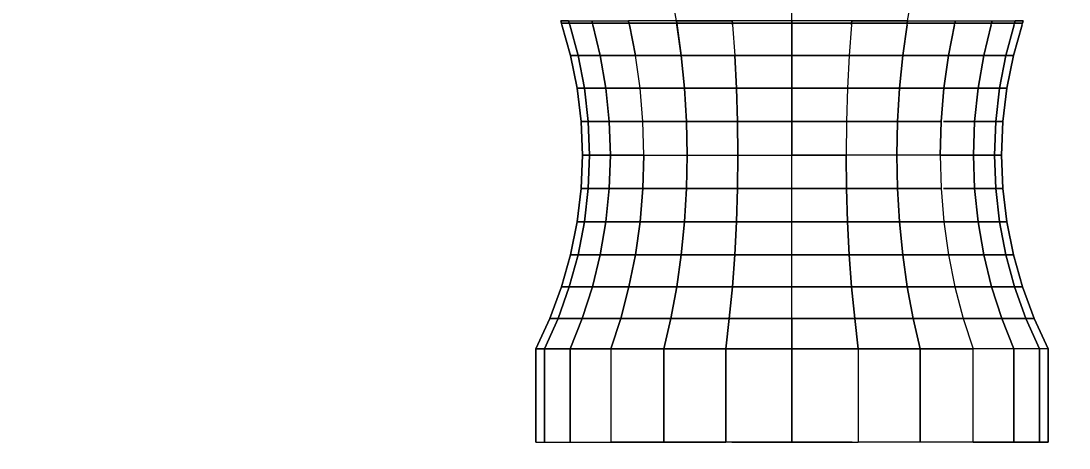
# Model space of a CAD drawing. Header units: inches. Extents: x -827 to 154, y -802 to 207.
# Drawn here: x 55.651 to 58.606, y -87.331 to -86.127 of the extents above; entities that cross this region are included whole.
import ezdxf

# ---------------------------------------------------------------- set-up
doc = ezdxf.new("R2010")
doc.units = ezdxf.units.IN
doc.header["$MEASUREMENT"] = 0
for name, color, linetype, lineweight in [('A-ANNO-DIMS', 211, 'Continuous', 9), ('A-ANNO-DIMS-48', 211, 'Continuous', 9), ('Layer0', 7, 'Continuous', 9), ('welding_bench_skp', 8, 'Continuous', 9)]:
    doc.layers.add(name, color=color, linetype=linetype, lineweight=lineweight)
doc.styles.add('Arial', font='arial.ttf', dxfattribs={"height": 4.5})
doc.dimstyles.new('Linear_-_3_32__Arial', dxfattribs={"dimscale": 12, "dimtxt": 4.591167, "dimasz": 0.5, "dimexe": 0.375, "dimexo": 0.25, "dimgap": 0.25, "dimtad": 1, "dimdec": 5, "dimrnd": 0.03125, "dimzin": 1, "dimdsep": 46, "dimlunit": 4, "dimtxsty": 'Arial', "dimblk1": 'OBLIQUE', "dimblk2": 'OBLIQUE', "dimsah": 1, "dimcen": 0.09, "dimdle": 0.375, "dimazin": 0, "dimtfac": 1, "dimtdec": 4, "dimtix": 1, "dimtmove": 0, "dimatfit": 3, "dimfxl": 1, "dimtvp": 1, "dimtfill": 1, "dimfrac": 2, "dimtolj": 1, "dimtzin": 0, "dimarcsym": 2})

# ---------------------------------------------------------------- blocks, each defined once
blk = doc.blocks.new('welding_bench_skp_12-403467-Level 1')
at = {"layer": 'Layer0'}
for p, q in [((4.1295, 28.6995), (4.1135, 28.79)), ((4.75, 28.6995), (4.75, 28.79)), ((5.3705, 28.6995), (5.3865, 28.79)), ((3.5513, 28.6995), (3.509, 28.6995)), ((3.5127, 28.6881), (3.509, 28.6995)), ((3.509, 28.6995), (3.5127, 28.6881)), ((3.509, 28.6995), (3.5513, 28.6995)), ((3.5513, 28.6995), (3.5549, 28.6881)), ((3.5513, 28.6995), (3.6753, 28.6995)), ((3.5513, 28.6995), (3.5549, 28.6881)), ((3.5549, 28.6881), (3.5513, 28.6995)), ((3.5549, 28.6881), (3.5513, 28.6995)), ((3.6785, 28.6881), (3.6753, 28.6995)), ((3.6785, 28.6881), (3.6753, 28.6995)), ((3.6753, 28.6995), (3.6785, 28.6881)), ((3.6753, 28.6995), (3.8725, 28.6995)), ((3.6753, 28.6995), (3.6785, 28.6881)), ((3.8725, 28.6995), (3.8751, 28.6881)), ((3.8751, 28.6881), (3.8725, 28.6995)), ((3.8751, 28.6881), (3.8725, 28.6995)), ((4.1295, 28.6995), (3.8725, 28.6995)), ((3.8751, 28.6881), (3.8725, 28.6995)), ((4.1295, 28.6995), (4.1314, 28.6881)), ((4.1295, 28.6995), (4.1314, 28.6881)), ((4.1314, 28.6881), (4.1295, 28.6995)), ((4.4288, 28.6995), (4.1295, 28.6995)), ((4.1314, 28.6881), (4.1295, 28.6995)), ((4.1295, 28.6995), (4.4288, 28.6995)), ((4.75, 28.6995), (4.4288, 28.6995)), ((4.4298, 28.6881), (4.4288, 28.6995)), ((4.4298, 28.6881), (4.4288, 28.6995)), ((4.4288, 28.6995), (4.4298, 28.6881)), ((4.4288, 28.6995), (4.4298, 28.6881)), ((4.75, 28.6881), (4.75, 28.6995)), ((4.75, 28.6881), (4.75, 28.6995)), ((5.0712, 28.6995), (4.75, 28.6995)), ((4.75, 28.6881), (4.75, 28.6995)), ((4.75, 28.6995), (4.75, 28.6881)), ((4.75, 28.6995), (4.75, 28.6881)), ((4.75, 28.6995), (4.75, 28.6881)), ((5.0712, 28.6995), (5.0702, 28.6881)), ((5.0712, 28.6995), (5.0702, 28.6881)), ((5.0702, 28.6881), (5.0712, 28.6995)), ((5.0712, 28.6995), (5.0702, 28.6881)), ((5.0712, 28.6995), (5.3705, 28.6995)), ((5.3705, 28.6995), (5.0712, 28.6995)), ((5.3686, 28.6881), (5.3705, 28.6995)), ((5.3705, 28.6995), (5.3686, 28.6881)), ((5.3705, 28.6995), (5.3686, 28.6881)), ((5.3686, 28.6881), (5.3705, 28.6995)), ((5.3705, 28.6995), (5.6275, 28.6995)), ((5.6275, 28.6995), (5.6249, 28.6881)), ((5.6249, 28.6881), (5.6275, 28.6995)), ((5.6249, 28.6881), (5.6275, 28.6995)), ((5.6249, 28.6881), (5.6275, 28.6995)), ((5.6275, 28.6995), (5.8247, 28.6995)), ((5.8215, 28.6881), (5.8247, 28.6995)), ((5.8247, 28.6995), (5.8215, 28.6881)), ((5.8215, 28.6881), (5.8247, 28.6995)), ((5.8247, 28.6995), (5.8215, 28.6881)), ((5.8247, 28.6995), (5.9487, 28.6995)), ((5.9487, 28.6995), (5.9451, 28.6881)), ((5.9487, 28.6995), (5.9451, 28.6881)), ((5.9451, 28.6881), (5.9487, 28.6995)), ((5.9451, 28.6881), (5.9487, 28.6995)), ((5.9487, 28.6995), (5.991, 28.6995)), ((5.991, 28.6995), (5.9487, 28.6995)), ((5.9873, 28.6881), (5.991, 28.6995)), ((5.991, 28.6995), (5.9873, 28.6881)), ((3.5127, 28.6881), (3.5549, 28.6881)), ((3.5154, 28.6788), (3.5127, 28.6881)), ((3.5127, 28.6881), (3.5549, 28.6881)), ((3.5154, 28.6788), (3.5127, 28.6881)), ((3.5549, 28.6881), (3.5127, 28.6881)), ((3.5549, 28.6881), (3.5127, 28.6881)), ((3.5154, 28.6788), (3.5616, 28.5149)), ((3.5616, 28.5149), (3.5154, 28.6788)), ((3.6785, 28.6881), (3.5549, 28.6881)), ((3.5574, 28.6788), (3.5549, 28.6881)), ((3.6785, 28.6881), (3.5549, 28.6881)), ((3.5549, 28.6881), (3.6785, 28.6881)), ((3.5574, 28.6788), (3.5549, 28.6881)), ((3.5574, 28.6788), (3.5549, 28.6881)), ((3.5574, 28.6788), (3.5549, 28.6881)), ((3.5549, 28.6881), (3.6785, 28.6881)), ((3.6021, 28.5149), (3.5574, 28.6788)), ((3.5574, 28.6788), (3.6021, 28.5149)), ((3.6785, 28.6881), (3.8751, 28.6881)), ((3.6808, 28.6788), (3.6785, 28.6881)), ((3.8751, 28.6881), (3.6785, 28.6881)), ((3.6808, 28.6788), (3.6785, 28.6881)), ((3.8751, 28.6881), (3.6785, 28.6881)), ((3.6808, 28.6788), (3.6785, 28.6881)), ((3.6808, 28.6788), (3.6785, 28.6881)), ((3.6785, 28.6881), (3.8751, 28.6881)), ((3.7208, 28.5149), (3.6808, 28.6788)), ((3.6808, 28.6788), (3.7208, 28.5149)), ((3.8751, 28.6881), (4.1314, 28.6881)), ((4.1314, 28.6881), (3.8751, 28.6881)), ((4.1314, 28.6881), (3.8751, 28.6881)), ((3.877, 28.6788), (3.8751, 28.6881)), ((3.8751, 28.6881), (4.1314, 28.6881)), ((3.877, 28.6788), (3.8751, 28.6881)), ((3.877, 28.6788), (3.9097, 28.5149)), ((3.9097, 28.5149), (3.877, 28.6788)), ((4.1314, 28.6881), (4.1327, 28.6788)), ((4.1314, 28.6881), (4.4298, 28.6881)), ((4.4298, 28.6881), (4.1314, 28.6881)), ((4.4298, 28.6881), (4.1314, 28.6881)), ((4.1327, 28.6788), (4.1314, 28.6881)), ((4.1314, 28.6881), (4.4298, 28.6881)), ((4.1314, 28.6881), (4.1558, 28.5149)), ((4.1558, 28.5149), (4.1327, 28.6788)), ((4.1327, 28.6788), (4.1558, 28.5149)), ((4.75, 28.6881), (4.4298, 28.6881)), ((4.4305, 28.6788), (4.4298, 28.6881)), ((4.4298, 28.6881), (4.75, 28.6881)), ((4.4298, 28.6881), (4.75, 28.6881)), ((4.4298, 28.6881), (4.4305, 28.6788)), ((4.75, 28.6881), (4.4298, 28.6881)), ((4.4305, 28.6788), (4.4424, 28.5149)), ((4.4305, 28.6788), (4.4424, 28.5149)), ((4.75, 28.6788), (4.75, 28.6881)), ((4.75, 28.6881), (4.75, 28.6788)), ((5.0702, 28.6881), (4.75, 28.6881)), ((4.75, 28.6788), (4.75, 28.6881)), ((4.75, 28.6881), (5.0702, 28.6881)), ((4.75, 28.6881), (5.0702, 28.6881)), ((5.0702, 28.6881), (4.75, 28.6881)), ((4.75, 28.6881), (4.75, 28.5149)), ((4.75, 28.5149), (4.75, 28.6788)), ((4.75, 28.5149), (4.75, 28.6788)), ((4.75, 28.6788), (4.75, 28.5149)), ((5.0695, 28.6788), (5.0576, 28.5149)), ((5.0695, 28.6788), (5.0576, 28.5149)), ((5.0695, 28.6788), (5.0702, 28.6881)), ((5.0702, 28.6881), (5.0695, 28.6788)), ((5.0702, 28.6881), (5.3686, 28.6881)), ((5.0702, 28.6881), (5.3686, 28.6881)), ((5.3686, 28.6881), (5.0702, 28.6881)), ((5.3686, 28.6881), (5.0702, 28.6881)), ((5.3442, 28.5149), (5.3673, 28.6788)), ((5.3673, 28.6788), (5.3442, 28.5149)), ((5.3673, 28.6788), (5.3686, 28.6881)), ((5.3673, 28.6788), (5.3686, 28.6881)), ((5.3686, 28.6881), (5.6249, 28.6881)), ((5.3686, 28.6881), (5.6249, 28.6881)), ((5.6249, 28.6881), (5.3686, 28.6881)), ((5.6249, 28.6881), (5.3686, 28.6881)), ((5.5903, 28.5149), (5.623, 28.6788)), ((5.623, 28.6788), (5.5903, 28.5149)), ((5.623, 28.6788), (5.6249, 28.6881)), ((5.623, 28.6788), (5.6249, 28.6881)), ((5.8215, 28.6881), (5.6249, 28.6881)), ((5.6249, 28.6881), (5.8215, 28.6881)), ((5.8215, 28.6881), (5.6249, 28.6881)), ((5.6249, 28.6881), (5.8215, 28.6881)), ((5.8192, 28.6788), (5.7792, 28.5149)), ((5.7792, 28.5149), (5.8192, 28.6788)), ((5.8192, 28.6788), (5.8215, 28.6881)), ((5.8192, 28.6788), (5.8215, 28.6881)), ((5.8192, 28.6788), (5.8215, 28.6881)), ((5.8192, 28.6788), (5.8215, 28.6881)), ((5.8215, 28.6881), (5.9451, 28.6881)), ((5.9451, 28.6881), (5.8215, 28.6881)), ((5.9451, 28.6881), (5.8215, 28.6881)), ((5.8215, 28.6881), (5.9451, 28.6881)), ((5.8979, 28.5149), (5.9426, 28.6788)), ((5.9426, 28.6788), (5.8979, 28.5149)), ((5.9846, 28.6788), (5.9384, 28.5149)), ((5.9384, 28.5149), (5.9846, 28.6788)), ((5.9426, 28.6788), (5.9451, 28.6881)), ((5.9426, 28.6788), (5.9451, 28.6881)), ((5.9426, 28.6788), (5.9451, 28.6881)), ((5.9426, 28.6788), (5.9451, 28.6881)), ((5.9873, 28.6881), (5.9451, 28.6881)), ((5.9451, 28.6881), (5.9873, 28.6881)), ((5.9873, 28.6881), (5.9451, 28.6881)), ((5.9451, 28.6881), (5.9873, 28.6881)), ((5.9846, 28.6788), (5.9873, 28.6881)), ((5.9846, 28.6788), (5.9873, 28.6881)), ((3.6021, 28.5149), (3.5616, 28.5149)), ((3.5968, 28.3384), (3.5616, 28.5149)), ((3.5616, 28.5149), (3.5968, 28.3384)), ((3.5616, 28.5149), (3.6021, 28.5149)), ((3.7208, 28.5149), (3.6021, 28.5149)), ((3.6021, 28.5149), (3.6361, 28.3384)), ((3.6021, 28.5149), (3.7208, 28.5149)), ((3.6361, 28.3384), (3.6021, 28.5149)), ((3.9097, 28.5149), (3.7208, 28.5149)), ((3.7208, 28.5149), (3.7513, 28.3384)), ((3.7208, 28.5149), (3.9097, 28.5149)), ((3.7513, 28.3384), (3.7208, 28.5149)), ((3.9097, 28.5149), (4.1558, 28.5149)), ((3.9345, 28.3384), (3.9097, 28.5149)), ((3.9345, 28.3384), (3.9097, 28.5149)), ((4.1558, 28.5149), (3.9097, 28.5149)), ((4.1558, 28.5149), (4.4424, 28.5149)), ((4.1558, 28.5149), (4.1734, 28.3384)), ((4.1734, 28.3384), (4.1558, 28.5149)), ((4.4424, 28.5149), (4.1558, 28.5149)), ((4.4424, 28.5149), (4.75, 28.5149)), ((4.4424, 28.5149), (4.4515, 28.3384)), ((4.4515, 28.3384), (4.4424, 28.5149)), ((4.75, 28.5149), (4.4424, 28.5149)), ((4.75, 28.3384), (4.75, 28.5149)), ((4.75, 28.5149), (5.0576, 28.5149)), ((4.75, 28.3384), (4.75, 28.5149)), ((5.0576, 28.5149), (4.75, 28.5149)), ((4.75, 28.5149), (4.75, 28.3384)), ((5.0576, 28.5149), (5.0485, 28.3384)), ((5.0576, 28.5149), (5.0485, 28.3384)), ((5.3442, 28.5149), (5.0576, 28.5149)), ((5.0576, 28.5149), (5.3442, 28.5149)), ((5.3442, 28.5149), (5.3266, 28.3384)), ((5.3266, 28.3384), (5.3442, 28.5149)), ((5.5903, 28.5149), (5.3442, 28.5149)), ((5.3442, 28.5149), (5.5903, 28.5149)), ((5.5655, 28.3384), (5.5903, 28.5149)), ((5.5903, 28.5149), (5.5655, 28.3384)), ((5.7792, 28.5149), (5.5903, 28.5149)), ((5.5903, 28.5149), (5.7792, 28.5149)), ((5.7487, 28.3384), (5.7792, 28.5149)), ((5.7792, 28.5149), (5.7487, 28.3384)), ((5.8979, 28.5149), (5.7792, 28.5149)), ((5.7792, 28.5149), (5.8979, 28.5149)), ((5.8979, 28.5149), (5.8639, 28.3384)), ((5.8639, 28.3384), (5.8979, 28.5149)), ((5.9384, 28.5149), (5.8979, 28.5149)), ((5.8979, 28.5149), (5.9384, 28.5149)), ((5.9384, 28.5149), (5.9032, 28.3384)), ((5.9032, 28.3384), (5.9384, 28.5149)), ((3.5968, 28.3384), (3.6179, 28.1597)), ((3.5968, 28.3384), (3.6361, 28.3384)), ((3.6179, 28.1597), (3.5968, 28.3384)), ((3.6361, 28.3384), (3.5968, 28.3384)), ((3.6565, 28.1597), (3.6361, 28.3384)), ((3.7513, 28.3384), (3.6361, 28.3384)), ((3.6361, 28.3384), (3.6565, 28.1597)), ((3.6361, 28.3384), (3.7513, 28.3384)), ((3.7513, 28.3384), (3.7696, 28.1597)), ((3.7513, 28.3384), (3.9345, 28.3384)), ((3.9345, 28.3384), (3.7513, 28.3384)), ((3.7696, 28.1597), (3.7513, 28.3384)), ((3.9495, 28.1597), (3.9345, 28.3384)), ((3.9495, 28.1597), (3.9345, 28.3384)), ((4.1734, 28.3384), (3.9345, 28.3384)), ((3.9345, 28.3384), (4.1734, 28.3384)), ((4.1734, 28.3384), (4.184, 28.1597)), ((4.1734, 28.3384), (4.4515, 28.3384)), ((4.184, 28.1597), (4.1734, 28.3384)), ((4.4515, 28.3384), (4.1734, 28.3384)), ((4.457, 28.1597), (4.4515, 28.3384)), ((4.75, 28.3384), (4.4515, 28.3384)), ((4.4515, 28.3384), (4.75, 28.3384)), ((4.4515, 28.3384), (4.457, 28.1597)), ((4.75, 28.1597), (4.75, 28.3384)), ((4.75, 28.3384), (5.0485, 28.3384)), ((4.75, 28.1597), (4.75, 28.3384)), ((5.0485, 28.3384), (4.75, 28.3384)), ((4.75, 28.3384), (4.75, 28.1597)), ((5.0485, 28.3384), (5.043, 28.1597)), ((5.0485, 28.3384), (5.043, 28.1597)), ((5.3266, 28.3384), (5.0485, 28.3384)), ((5.0485, 28.3384), (5.3266, 28.3384)), ((5.316, 28.1597), (5.3266, 28.3384)), ((5.3266, 28.3384), (5.316, 28.1597)), ((5.5655, 28.3384), (5.3266, 28.3384)), ((5.3266, 28.3384), (5.5655, 28.3384)), ((5.5655, 28.3384), (5.5505, 28.1597)), ((5.5505, 28.1597), (5.5655, 28.3384)), ((5.5655, 28.3384), (5.7487, 28.3384)), ((5.7487, 28.3384), (5.5655, 28.3384)), ((5.7304, 28.1597), (5.7487, 28.3384)), ((5.7487, 28.3384), (5.7304, 28.1597)), ((5.7487, 28.3384), (5.8639, 28.3384)), ((5.8639, 28.3384), (5.7487, 28.3384)), ((5.8639, 28.3384), (5.8435, 28.1597)), ((5.8435, 28.1597), (5.8639, 28.3384)), ((5.8639, 28.3384), (5.9032, 28.3384)), ((5.9032, 28.3384), (5.8639, 28.3384)), ((5.8821, 28.1597), (5.9032, 28.3384)), ((5.9032, 28.3384), (5.8821, 28.1597)), ((3.6179, 28.1597), (3.625, 27.9798)), ((3.6179, 28.1597), (3.6565, 28.1597)), ((3.6565, 28.1597), (3.6179, 28.1597)), ((3.6179, 28.1597), (3.6565, 28.1597)), ((3.6565, 28.1597), (3.6179, 28.1597)), ((3.625, 27.9798), (3.6179, 28.1597)), ((3.6633, 27.9798), (3.6565, 28.1597)), ((3.6565, 28.1597), (3.6633, 27.9798)), ((3.6565, 28.1597), (3.7696, 28.1597)), ((3.7696, 28.1597), (3.6565, 28.1597)), ((3.9495, 28.1597), (3.7696, 28.1597)), ((3.7757, 27.9798), (3.7696, 28.1597)), ((3.7696, 28.1597), (3.7757, 27.9798)), ((3.7696, 28.1597), (3.9495, 28.1597)), ((3.9545, 27.9798), (3.9495, 28.1597)), ((4.184, 28.1597), (3.9495, 28.1597)), ((3.9495, 28.1597), (4.184, 28.1597)), ((3.9545, 27.9798), (3.9495, 28.1597)), ((4.1875, 27.9798), (4.184, 28.1597)), ((4.457, 28.1597), (4.184, 28.1597)), ((4.184, 28.1597), (4.1875, 27.9798)), ((4.184, 28.1597), (4.457, 28.1597)), ((4.457, 28.1597), (4.4588, 27.9798)), ((4.457, 28.1597), (4.75, 28.1597)), ((4.4588, 27.9798), (4.457, 28.1597)), ((4.75, 28.1597), (4.457, 28.1597)), ((4.75, 27.9798), (4.75, 28.1597)), ((4.75, 27.9798), (4.75, 28.1597)), ((5.043, 28.1597), (4.75, 28.1597)), ((4.75, 28.1597), (5.043, 28.1597)), ((4.75, 28.1597), (4.75, 27.9798)), ((5.043, 28.1597), (5.0412, 27.9798)), ((5.043, 28.1597), (5.0412, 27.9798)), ((5.316, 28.1597), (5.043, 28.1597)), ((5.043, 28.1597), (5.316, 28.1597)), ((5.3125, 27.9798), (5.316, 28.1597)), ((5.316, 28.1597), (5.3125, 27.9798)), ((5.5505, 28.1597), (5.316, 28.1597)), ((5.316, 28.1597), (5.5505, 28.1597)), ((5.5455, 27.9798), (5.5505, 28.1597)), ((5.5505, 28.1597), (5.5455, 27.9798)), ((5.7304, 28.1597), (5.5631, 28.1597)), ((5.5631, 28.1597), (5.7304, 28.1597)), ((5.7304, 28.1597), (5.7243, 27.9798)), ((5.7243, 27.9798), (5.7304, 28.1597)), ((5.7304, 28.1597), (5.8435, 28.1597)), ((5.8435, 28.1597), (5.7304, 28.1597)), ((5.8367, 27.9798), (5.8435, 28.1597)), ((5.8435, 28.1597), (5.8367, 27.9798)), ((5.8821, 28.1597), (5.8435, 28.1597)), ((5.8435, 28.1597), (5.8821, 28.1597)), ((5.8821, 28.1597), (5.8435, 28.1597)), ((5.8435, 28.1597), (5.8821, 28.1597)), ((5.8821, 28.1597), (5.875, 27.9798)), ((5.875, 27.9798), (5.8821, 28.1597)), ((3.625, 27.9798), (3.6179, 27.8)), ((3.6179, 27.8), (3.625, 27.9798)), ((3.6633, 27.9798), (3.625, 27.9798)), ((3.625, 27.9798), (3.6633, 27.9798)), ((3.6633, 27.9798), (3.625, 27.9798)), ((3.625, 27.9798), (3.6633, 27.9798)), ((3.6633, 27.9798), (3.6565, 27.8)), ((3.6565, 27.8), (3.6633, 27.9798)), ((3.6633, 27.9798), (3.7757, 27.9798)), ((3.7757, 27.9798), (3.6633, 27.9798)), ((3.7696, 27.8), (3.7757, 27.9798)), ((3.7757, 27.9798), (3.7696, 27.8)), ((3.7757, 27.9798), (3.9545, 27.9798)), ((3.9545, 27.9798), (3.7757, 27.9798)), ((3.9495, 27.8), (3.9545, 27.9798)), ((3.9545, 27.9798), (3.9495, 27.8)), ((3.9545, 27.9798), (4.1875, 27.9798)), ((3.9545, 27.9798), (4.1875, 27.9798)), ((4.1875, 27.9798), (4.184, 27.8)), ((4.184, 27.8), (4.1875, 27.9798)), ((4.1875, 27.9798), (4.4588, 27.9798)), ((4.1875, 27.9798), (4.4588, 27.9798)), ((4.457, 27.8), (4.4588, 27.9798)), ((4.4588, 27.9798), (4.457, 27.8)), ((4.4588, 27.9798), (4.75, 27.9798)), ((4.4588, 27.9798), (4.75, 27.9798)), ((4.75, 27.8), (4.75, 27.9798)), ((4.75, 27.8), (4.75, 27.9798)), ((5.0412, 27.9798), (4.75, 27.9798)), ((4.75, 27.8), (4.75, 27.9798)), ((4.75, 27.9798), (5.0412, 27.9798)), ((5.0412, 27.9798), (5.043, 27.8)), ((5.043, 27.8), (5.0412, 27.9798)), ((5.3125, 27.9798), (5.0412, 27.9798)), ((5.3125, 27.9798), (5.0412, 27.9798)), ((5.316, 27.8), (5.3125, 27.9798)), ((5.5455, 27.9798), (5.3125, 27.9798)), ((5.3125, 27.9798), (5.316, 27.8)), ((5.5455, 27.9798), (5.3125, 27.9798)), ((5.5455, 27.9798), (5.5505, 27.8)), ((5.5455, 27.9798), (5.7243, 27.9798)), ((5.5455, 27.9798), (5.5505, 27.8)), ((5.7243, 27.9798), (5.5455, 27.9798)), ((5.7304, 27.8), (5.7243, 27.9798)), ((5.8367, 27.9798), (5.7243, 27.9798)), ((5.7243, 27.9798), (5.7304, 27.8)), ((5.7243, 27.9798), (5.8367, 27.9798)), ((5.8435, 27.8), (5.8367, 27.9798)), ((5.8367, 27.9798), (5.875, 27.9798)), ((5.875, 27.9798), (5.8367, 27.9798)), ((5.875, 27.9798), (5.8367, 27.9798)), ((5.8367, 27.9798), (5.8435, 27.8)), ((5.8367, 27.9798), (5.875, 27.9798)), ((5.875, 27.9798), (5.8821, 27.8)), ((5.8821, 27.8), (5.875, 27.9798)), ((3.6179, 27.8), (3.5968, 27.6212)), ((3.5968, 27.6212), (3.6179, 27.8)), ((3.6179, 27.8), (3.6565, 27.8)), ((3.6565, 27.8), (3.6179, 27.8)), ((3.6565, 27.8), (3.6179, 27.8)), ((3.6179, 27.8), (3.6565, 27.8)), ((3.6361, 27.6212), (3.6565, 27.8)), ((3.6565, 27.8), (3.6361, 27.6212)), ((3.7696, 27.8), (3.6565, 27.8)), ((3.6565, 27.8), (3.7696, 27.8)), ((3.7696, 27.8), (3.7513, 27.6212)), ((3.7513, 27.6212), (3.7696, 27.8)), ((3.7696, 27.8), (3.9495, 27.8)), ((3.9495, 27.8), (3.7696, 27.8)), ((3.9345, 27.6212), (3.9495, 27.8)), ((3.9495, 27.8), (3.9345, 27.6212)), ((3.9495, 27.8), (4.184, 27.8)), ((4.184, 27.8), (3.9495, 27.8)), ((4.184, 27.8), (4.1734, 27.6212)), ((4.1734, 27.6212), (4.184, 27.8)), ((4.457, 27.8), (4.184, 27.8)), ((4.184, 27.8), (4.457, 27.8)), ((4.457, 27.8), (4.4515, 27.6212)), ((4.4515, 27.6212), (4.457, 27.8)), ((4.75, 27.8), (4.457, 27.8)), ((4.457, 27.8), (4.75, 27.8)), ((4.75, 27.6212), (4.75, 27.8)), ((4.75, 27.8), (5.043, 27.8)), ((4.75, 27.6212), (4.75, 27.8)), ((5.043, 27.8), (4.75, 27.8)), ((4.75, 27.6212), (4.75, 27.8)), ((5.043, 27.8), (5.0485, 27.6212)), ((5.0485, 27.6212), (5.043, 27.8)), ((5.316, 27.8), (5.043, 27.8)), ((5.043, 27.8), (5.316, 27.8)), ((5.3266, 27.6212), (5.316, 27.8)), ((5.5505, 27.8), (5.316, 27.8)), ((5.316, 27.8), (5.3266, 27.6212)), ((5.316, 27.8), (5.5505, 27.8)), ((5.5505, 27.8), (5.5655, 27.6212)), ((5.5505, 27.8), (5.5655, 27.6212)), ((5.7304, 27.8), (5.5631, 27.8)), ((5.5631, 27.8), (5.7304, 27.8)), ((5.7304, 27.8), (5.7487, 27.6212)), ((5.7304, 27.8), (5.8435, 27.8)), ((5.8435, 27.8), (5.7304, 27.8)), ((5.7487, 27.6212), (5.7304, 27.8)), ((5.8639, 27.6212), (5.8435, 27.8)), ((5.8435, 27.8), (5.8639, 27.6212)), ((5.8435, 27.8), (5.8821, 27.8)), ((5.8435, 27.8), (5.8821, 27.8)), ((5.8821, 27.8), (5.8435, 27.8)), ((5.8821, 27.8), (5.8435, 27.8)), ((5.9032, 27.6212), (5.8821, 27.8)), ((5.8821, 27.8), (5.9032, 27.6212)), ((3.5616, 27.4447), (3.5968, 27.6212)), ((3.5968, 27.6212), (3.5616, 27.4447)), ((3.6361, 27.6212), (3.5968, 27.6212)), ((3.5968, 27.6212), (3.6361, 27.6212)), ((3.6361, 27.6212), (3.6021, 27.4447)), ((3.6021, 27.4447), (3.6361, 27.6212)), ((3.6361, 27.6212), (3.7513, 27.6212)), ((3.7513, 27.6212), (3.6361, 27.6212)), ((3.7513, 27.6212), (3.7208, 27.4447)), ((3.7208, 27.4447), (3.7513, 27.6212)), ((3.9345, 27.6212), (3.7513, 27.6212)), ((3.7513, 27.6212), (3.9345, 27.6212)), ((3.9097, 27.4447), (3.9345, 27.6212)), ((3.9345, 27.6212), (3.9097, 27.4447)), ((3.9345, 27.6212), (4.1734, 27.6212)), ((4.1734, 27.6212), (3.9345, 27.6212)), ((4.1734, 27.6212), (4.1558, 27.4447)), ((4.1558, 27.4447), (4.1734, 27.6212)), ((4.1734, 27.6212), (4.4515, 27.6212)), ((4.4515, 27.6212), (4.1734, 27.6212)), ((4.4515, 27.6212), (4.4424, 27.4447)), ((4.4424, 27.4447), (4.4515, 27.6212)), ((4.4515, 27.6212), (4.75, 27.6212)), ((4.75, 27.6212), (4.4515, 27.6212)), ((4.75, 27.4447), (4.75, 27.6212)), ((4.75, 27.6212), (5.0485, 27.6212)), ((4.75, 27.4447), (4.75, 27.6212)), ((4.75, 27.4447), (4.75, 27.6212)), ((5.0485, 27.6212), (4.75, 27.6212)), ((5.0485, 27.6212), (5.3266, 27.6212)), ((5.0576, 27.4447), (5.0485, 27.6212)), ((5.3266, 27.6212), (5.0485, 27.6212)), ((5.0485, 27.6212), (5.0576, 27.4447)), ((5.3266, 27.6212), (5.5655, 27.6212)), ((5.3266, 27.6212), (5.3442, 27.4447)), ((5.3442, 27.4447), (5.3266, 27.6212)), ((5.5655, 27.6212), (5.3266, 27.6212)), ((5.5655, 27.6212), (5.5903, 27.4447)), ((5.5655, 27.6212), (5.7487, 27.6212)), ((5.5655, 27.6212), (5.5903, 27.4447)), ((5.7487, 27.6212), (5.5655, 27.6212)), ((5.7792, 27.4447), (5.7487, 27.6212)), ((5.8639, 27.6212), (5.7487, 27.6212)), ((5.7487, 27.6212), (5.7792, 27.4447)), ((5.7487, 27.6212), (5.8639, 27.6212)), ((5.8639, 27.6212), (5.8979, 27.4447)), ((5.8639, 27.6212), (5.9032, 27.6212)), ((5.9032, 27.6212), (5.8639, 27.6212)), ((5.8979, 27.4447), (5.8639, 27.6212)), ((5.9384, 27.4447), (5.9032, 27.6212)), ((5.9032, 27.6212), (5.9384, 27.4447)), ((3.5127, 27.2715), (3.5616, 27.4447)), ((3.5616, 27.4447), (3.5127, 27.2715)), ((3.6021, 27.4447), (3.5549, 27.2715)), ((3.5549, 27.2715), (3.6021, 27.4447)), ((3.6021, 27.4447), (3.5616, 27.4447)), ((3.5616, 27.4447), (3.6021, 27.4447)), ((3.6021, 27.4447), (3.7208, 27.4447)), ((3.7208, 27.4447), (3.6021, 27.4447)), ((3.7208, 27.4447), (3.6785, 27.2715)), ((3.6785, 27.2715), (3.7208, 27.4447)), ((3.7208, 27.4447), (3.9097, 27.4447)), ((3.9097, 27.4447), (3.7208, 27.4447)), ((3.8751, 27.2715), (3.9097, 27.4447)), ((3.9097, 27.4447), (3.8751, 27.2715)), ((4.1558, 27.4447), (3.9097, 27.4447)), ((3.9097, 27.4447), (4.1558, 27.4447)), ((4.1558, 27.4447), (4.1314, 27.2715)), ((4.1314, 27.2715), (4.1558, 27.4447)), ((4.1558, 27.4447), (4.4424, 27.4447)), ((4.4424, 27.4447), (4.1558, 27.4447)), ((4.4298, 27.2715), (4.4424, 27.4447)), ((4.4424, 27.4447), (4.4298, 27.2715)), ((4.75, 27.4447), (4.4424, 27.4447)), ((4.4424, 27.4447), (4.75, 27.4447)), ((4.75, 27.2715), (4.75, 27.4447)), ((4.75, 27.2715), (4.75, 27.4447)), ((4.75, 27.2715), (4.75, 27.4447)), ((5.0576, 27.4447), (4.75, 27.4447)), ((4.75, 27.4447), (5.0576, 27.4447)), ((5.0702, 27.2715), (5.0576, 27.4447)), ((5.3442, 27.4447), (5.0576, 27.4447)), ((5.0576, 27.4447), (5.0702, 27.2715)), ((5.0576, 27.4447), (5.3442, 27.4447)), ((5.3686, 27.2715), (5.3442, 27.4447)), ((5.5903, 27.4447), (5.3442, 27.4447)), ((5.3442, 27.4447), (5.3686, 27.2715)), ((5.3442, 27.4447), (5.5903, 27.4447)), ((5.5903, 27.4447), (5.6249, 27.2715)), ((5.5903, 27.4447), (5.7792, 27.4447)), ((5.5903, 27.4447), (5.6249, 27.2715)), ((5.7792, 27.4447), (5.5903, 27.4447)), ((5.8215, 27.2715), (5.7792, 27.4447)), ((5.8979, 27.4447), (5.7792, 27.4447)), ((5.7792, 27.4447), (5.8215, 27.2715)), ((5.7792, 27.4447), (5.8979, 27.4447)), ((5.8979, 27.4447), (5.9451, 27.2715)), ((5.8979, 27.4447), (5.9384, 27.4447)), ((5.9384, 27.4447), (5.8979, 27.4447)), ((5.9451, 27.2715), (5.8979, 27.4447)), ((5.9873, 27.2715), (5.9384, 27.4447)), ((5.9384, 27.4447), (5.9873, 27.2715)), ((3.5127, 27.2715), (3.4504, 27.1027)), ((3.4504, 27.1027), (3.5127, 27.2715)), ((3.4947, 27.1027), (3.5549, 27.2715)), ((3.5549, 27.2715), (3.4947, 27.1027)), ((3.5127, 27.2715), (3.5549, 27.2715)), ((3.5549, 27.2715), (3.5127, 27.2715)), ((3.6785, 27.2715), (3.5549, 27.2715)), ((3.5549, 27.2715), (3.6785, 27.2715)), ((3.6245, 27.1027), (3.6785, 27.2715)), ((3.6785, 27.2715), (3.6245, 27.1027)), ((3.8751, 27.2715), (3.6785, 27.2715)), ((3.6785, 27.2715), (3.8751, 27.2715)), ((3.831, 27.1027), (3.8751, 27.2715)), ((3.8751, 27.2715), (3.831, 27.1027)), ((4.1314, 27.2715), (3.8751, 27.2715)), ((3.8751, 27.2715), (4.1314, 27.2715)), ((4.1314, 27.2715), (4.1002, 27.1027)), ((4.1002, 27.1027), (4.1314, 27.2715)), ((4.4298, 27.2715), (4.1314, 27.2715)), ((4.1314, 27.2715), (4.4298, 27.2715)), ((4.4136, 27.1027), (4.4298, 27.2715)), ((4.4298, 27.2715), (4.4136, 27.1027)), ((4.75, 27.2715), (4.4298, 27.2715)), ((4.4298, 27.2715), (4.75, 27.2715)), ((4.75, 27.1027), (4.75, 27.2715)), ((4.75, 27.1027), (4.75, 27.2715)), ((5.0702, 27.2715), (4.75, 27.2715)), ((4.75, 27.2715), (5.0702, 27.2715)), ((4.75, 27.1027), (4.75, 27.2715)), ((5.0864, 27.1027), (5.0702, 27.2715)), ((5.3686, 27.2715), (5.0702, 27.2715)), ((5.0702, 27.2715), (5.0864, 27.1027)), ((5.0702, 27.2715), (5.3686, 27.2715)), ((5.3686, 27.2715), (5.3998, 27.1027)), ((5.3686, 27.2715), (5.6249, 27.2715)), ((5.3998, 27.1027), (5.3686, 27.2715)), ((5.6249, 27.2715), (5.3686, 27.2715)), ((5.8215, 27.2715), (5.6249, 27.2715)), ((5.6249, 27.2715), (5.669, 27.1027)), ((5.6249, 27.2715), (5.669, 27.1027)), ((5.6249, 27.2715), (5.8215, 27.2715)), ((5.8215, 27.2715), (5.8755, 27.1027)), ((5.8215, 27.2715), (5.9451, 27.2715)), ((5.8755, 27.1027), (5.8215, 27.2715)), ((5.9451, 27.2715), (5.8215, 27.2715)), ((5.9873, 27.2715), (5.9451, 27.2715)), ((6.0053, 27.1027), (5.9451, 27.2715)), ((5.9451, 27.2715), (6.0053, 27.1027)), ((5.9451, 27.2715), (5.9873, 27.2715)), ((5.9873, 27.2715), (6.0496, 27.1027)), ((6.0496, 27.1027), (5.9873, 27.2715)), ((3.4504, 27.1027), (3.375, 26.9392)), ((3.375, 26.9392), (3.4504, 27.1027)), ((3.4219, 26.9392), (3.4947, 27.1027)), ((3.4947, 27.1027), (3.4219, 26.9392)), ((3.4947, 27.1027), (3.4504, 27.1027)), ((3.4504, 27.1027), (3.4947, 27.1027)), ((3.6245, 27.1027), (3.4947, 27.1027)), ((3.4947, 27.1027), (3.6245, 27.1027)), ((3.6245, 27.1027), (3.5592, 26.9392)), ((3.5592, 26.9392), (3.6245, 27.1027)), ((3.6245, 27.1027), (3.831, 27.1027)), ((3.831, 27.1027), (3.6245, 27.1027)), ((3.831, 27.1027), (3.7777, 26.9392)), ((3.7777, 26.9392), (3.831, 27.1027)), ((3.831, 27.1027), (4.1002, 27.1027)), ((4.1002, 27.1027), (3.831, 27.1027)), ((4.0625, 26.9392), (4.1002, 27.1027)), ((4.1002, 27.1027), (4.0625, 26.9392)), ((4.1002, 27.1027), (4.4136, 27.1027)), ((4.4136, 27.1027), (4.1002, 27.1027)), ((4.3941, 26.9392), (4.4136, 27.1027)), ((4.4136, 27.1027), (4.3941, 26.9392)), ((4.4136, 27.1027), (4.75, 27.1027)), ((4.75, 27.1027), (4.4136, 27.1027)), ((4.75, 27.1027), (4.75, 26.9392)), ((4.75, 26.9392), (4.75, 27.1027)), ((5.0864, 27.1027), (4.75, 27.1027)), ((4.75, 27.1027), (5.0864, 27.1027)), ((4.75, 26.9392), (4.75, 27.1027)), ((5.0864, 27.1027), (5.1059, 26.9392)), ((5.0864, 27.1027), (5.3998, 27.1027)), ((5.1059, 26.9392), (5.0864, 27.1027)), ((5.3998, 27.1027), (5.0864, 27.1027)), ((5.4375, 26.9392), (5.3998, 27.1027)), ((5.669, 27.1027), (5.3998, 27.1027)), ((5.3998, 27.1027), (5.669, 27.1027)), ((5.3998, 27.1027), (5.4375, 26.9392)), ((5.669, 27.1027), (5.7223, 26.9392)), ((5.8755, 27.1027), (5.669, 27.1027)), ((5.669, 27.1027), (5.7223, 26.9392)), ((5.669, 27.1027), (5.8755, 27.1027)), ((6.0053, 27.1027), (5.8755, 27.1027)), ((5.9408, 26.9392), (5.8755, 27.1027)), ((5.8755, 27.1027), (5.9408, 26.9392)), ((5.8755, 27.1027), (6.0053, 27.1027)), ((6.0053, 27.1027), (6.0781, 26.9392)), ((6.0053, 27.1027), (6.0496, 27.1027)), ((6.0781, 26.9392), (6.0053, 27.1027)), ((6.0496, 27.1027), (6.0053, 27.1027)), ((6.0496, 27.1027), (6.125, 26.9392)), ((6.125, 26.9392), (6.0496, 27.1027)), ((3.375, 26.9392), (3.375, 26.4392)), ((3.4219, 26.9392), (3.375, 26.9392)), ((3.4219, 26.9392), (3.375, 26.9392)), ((3.375, 26.4392), (3.375, 26.9392)), ((3.375, 26.9392), (3.4219, 26.9392)), ((3.4219, 26.9392), (3.4219, 26.4392)), ((3.5592, 26.9392), (3.4219, 26.9392)), ((3.4219, 26.4392), (3.4219, 26.9392)), ((3.4219, 26.9392), (3.5592, 26.9392)), ((3.5592, 26.9392), (3.4219, 26.9392)), ((3.7777, 26.9392), (3.5592, 26.9392)), ((3.5592, 26.9392), (3.5592, 26.4392)), ((3.7777, 26.9392), (3.5592, 26.9392)), ((3.5592, 26.4392), (3.5592, 26.9392)), ((3.5592, 26.9392), (3.7777, 26.9392)), ((4.0625, 26.9392), (3.7777, 26.9392)), ((3.7777, 26.9392), (3.7777, 26.4392)), ((3.7777, 26.9392), (4.0625, 26.9392)), ((3.7777, 26.9392), (3.7777, 26.4392)), ((3.7777, 26.9392), (4.0625, 26.9392)), ((4.0625, 26.9392), (4.0625, 26.4392)), ((4.0625, 26.9392), (4.3941, 26.9392)), ((4.0625, 26.4392), (4.0625, 26.9392)), ((4.3941, 26.9392), (4.0625, 26.9392)), ((4.0625, 26.9392), (4.3941, 26.9392)), ((4.3941, 26.4392), (4.3941, 26.9392)), ((4.3941, 26.9392), (4.3941, 26.4392)), ((4.3941, 26.9392), (4.75, 26.9392)), ((4.75, 26.9392), (4.3941, 26.9392)), ((4.3941, 26.9392), (4.75, 26.9392)), ((4.75, 26.9392), (5.1059, 26.9392)), ((4.75, 26.9392), (4.75, 26.4392)), ((4.75, 26.9392), (5.1059, 26.9392)), ((4.75, 26.9392), (4.75, 26.4392)), ((4.75, 26.4392), (4.75, 26.9392)), ((5.1059, 26.9392), (4.75, 26.9392)), ((5.1059, 26.9392), (5.1059, 26.4392)), ((5.1059, 26.9392), (5.1059, 26.4392)), ((5.1059, 26.9392), (5.4375, 26.9392)), ((5.1059, 26.9392), (5.4375, 26.9392)), ((5.4375, 26.9392), (5.1059, 26.9392)), ((5.4375, 26.9392), (5.7223, 26.9392)), ((5.4375, 26.4392), (5.4375, 26.9392)), ((5.4375, 26.9392), (5.4375, 26.4392)), ((5.4375, 26.9392), (5.7223, 26.9392)), ((5.7223, 26.9392), (5.4375, 26.9392)), ((5.9408, 26.9392), (5.7223, 26.9392)), ((5.7223, 26.4392), (5.7223, 26.9392)), ((5.7223, 26.4392), (5.7223, 26.9392)), ((5.9408, 26.9392), (5.7223, 26.9392)), ((5.9408, 26.9392), (5.7223, 26.9392)), ((5.9408, 26.9392), (5.9408, 26.4392)), ((6.0781, 26.9392), (5.9408, 26.9392)), ((5.9408, 26.4392), (5.9408, 26.9392)), ((6.0781, 26.9392), (5.9408, 26.9392)), ((6.0781, 26.9392), (5.9408, 26.9392)), ((6.0781, 26.9392), (6.0781, 26.4392)), ((6.125, 26.9392), (6.0781, 26.9392)), ((6.0781, 26.4392), (6.0781, 26.9392)), ((6.125, 26.9392), (6.0781, 26.9392)), ((6.125, 26.9392), (6.0781, 26.9392)), ((6.125, 26.9392), (6.125, 26.4392)), ((6.125, 26.4392), (6.125, 26.9392)), ((3.375, 26.4392), (3.4219, 26.4392)), ((3.375, 26.4392), (3.4219, 26.4392)), ((3.4219, 26.4392), (3.5592, 26.4392)), ((3.4219, 26.4392), (3.5592, 26.4392)), ((3.5592, 26.4392), (3.7777, 26.4392)), ((3.5592, 26.4392), (3.7777, 26.4392)), ((4.0625, 26.4392), (3.7777, 26.4392)), ((3.7777, 26.4392), (4.0625, 26.4392)), ((4.3941, 26.4392), (4.0625, 26.4392)), ((4.0625, 26.4392), (4.3941, 26.4392)), ((4.4265, 26.4392), (4.3941, 26.4392)), ((4.4265, 26.4392), (4.3941, 26.4392)), ((4.4265, 26.4392), (4.75, 26.4392)), ((4.75, 26.4392), (4.4265, 26.4392)), ((5.0735, 26.4392), (4.75, 26.4392)), ((4.75, 26.4392), (5.0735, 26.4392)), ((5.0735, 26.4392), (5.1059, 26.4392)), ((5.0735, 26.4392), (5.1059, 26.4392)), ((5.4375, 26.4392), (5.1059, 26.4392)), ((5.4375, 26.4392), (5.1059, 26.4392)), ((5.7223, 26.4392), (5.4375, 26.4392)), ((5.7223, 26.4392), (5.4375, 26.4392)), ((5.7223, 26.4392), (5.9408, 26.4392)), ((5.9408, 26.4392), (5.7223, 26.4392)), ((5.9408, 26.4392), (6.0781, 26.4392)), ((6.0781, 26.4392), (5.9408, 26.4392)), ((6.0781, 26.4392), (6.125, 26.4392)), ((6.125, 26.4392), (6.0781, 26.4392))]:
    blk.add_line(p, q, dxfattribs=at)
blk = doc.blocks.new('welding_bench_skp_1-403456-Level 1')
at = {"xscale": 0.5253999999999984, "yscale": 0.5253999999999984, "zscale": 0.5253999999999984, "rotation": 270}
blk.add_blockref('welding_bench_skp_12-403467-Level 1', (27.0621, 55.3949), dxfattribs=at)
blk = doc.blocks.new('welding_bench_skp-403450-Level 1')
blk.add_blockref('welding_bench_skp_1-403456-Level 1', (0, 0))
blk = doc.blocks.new('DIMBLOCK3-Level 1')
at = {"layer": 'A-ANNO-DIMS-48'}
for p, q in [((149.1653, 128.0236), (149.1653, -235.9764)), ((46.1044, 123.5236), (153.6653, 123.5236)), ((149.1653, 123.5236), (46.1044, 123.5236)), ((46.1044, -231.4764), (153.6653, -231.4764)), ((149.1653, -231.4764), (46.1044, -231.4764))]:
    blk.add_line(p, q, dxfattribs=at)
at = {"layer": 'A-ANNO-DIMS-48', "lineweight": 50}
for p, q in [((149.1653, 123.5236), (146.1653, 126.5236)), ((149.1653, 123.5236), (152.1653, 120.5236)), ((149.1653, -231.4764), (146.1653, -228.4764)), ((149.1653, -231.4764), (152.1653, -234.4764))]:
    blk.add_line(p, q, dxfattribs=at)
at = {"layer": 'A-ANNO-DIMS-48', "color": 0, "insert": (140.3232, -63.7238), "char_height": 4.5, "width": 23.393763, "attachment_point": 1, "rotation": 90, "line_spacing_factor": 0.941778, "style": 'Arial', "bg_fill": 3, "box_fill_scale": 1.25, "bg_fill_color": 256, "bg_fill_true_color": 13158600, "bg_fill_transparency": 0}
blk.add_mtext('29\' - 7"', dxfattribs=at)
blk = doc.blocks.new('_Oblique')
at = {"color": 0, "linetype": 'ByBlock', "lineweight": -2}
blk.add_line((-0.5, -0.5), (0.5, 0.5), dxfattribs=at)

msp = doc.modelspace()

# ---------------------------------------------------------------- block references
at = {"layer": 'welding_bench_skp', "color": 7, "rotation": 90.0000000000004}
msp.add_blockref('welding_bench_skp-403450-Level 1', (110.724377, -128.267836), dxfattribs=at)

# ---------------------------------------------------------------- next in the draw order: dimensions: what is measured, and where the dimension line sits
at = {"layer": 'A-ANNO-DIMS'}
dim = msp.add_linear_dim(base=(149.16527, -231.476424), p1=(43.104386, 123.523576), p2=(43.104386, -231.476424), angle=90, dimstyle='Linear_-_3_32__Arial', override={"dimpost": '<>', "dimfxl": 355}, dxfattribs=at)
dim.commit()
dim.dimension.update_dxf_attribs({"geometry": 'DIMBLOCK3-Level 1', "text_midpoint": (143.867692, -53.976424)})

doc.saveas('drawing.dxf')
